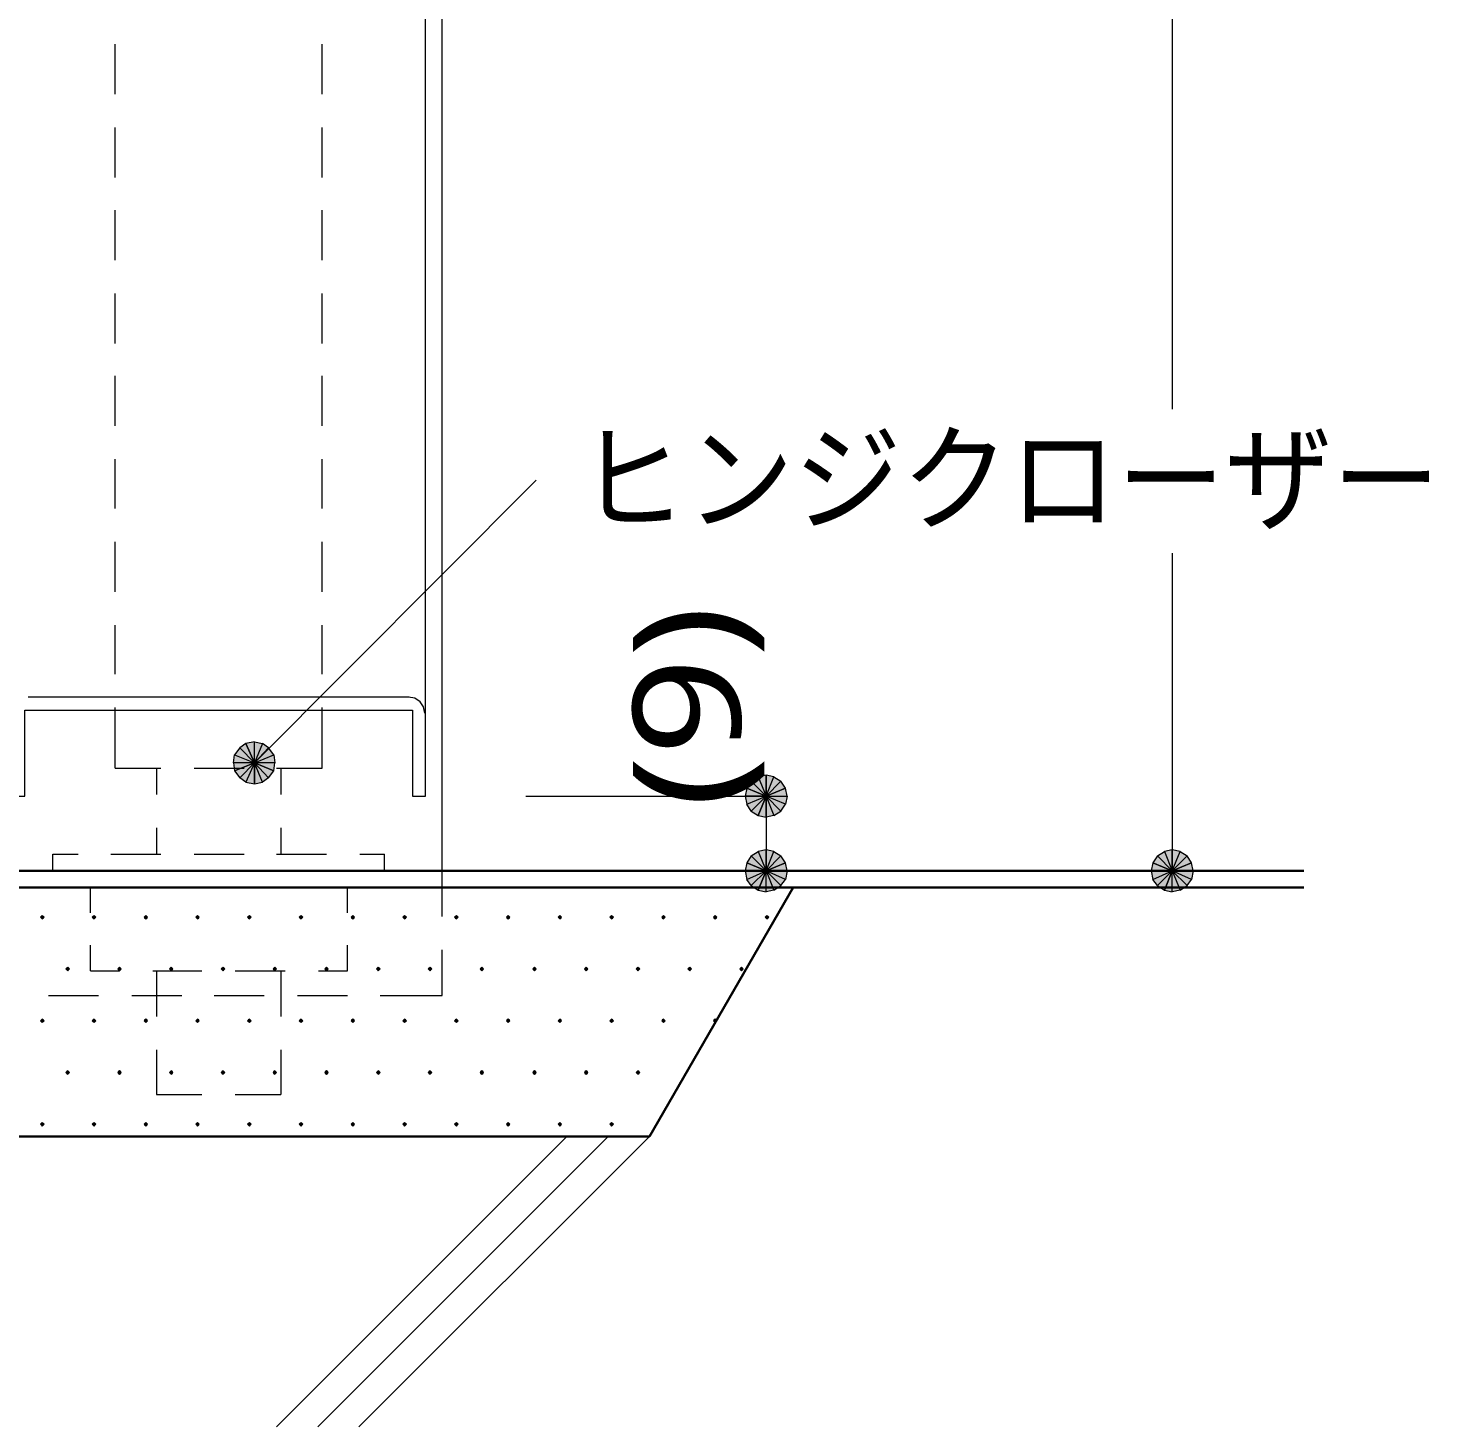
# Model space of a CAD drawing. Header units: millimetres. Extents: x 0 to 420, y 0 to 297.
# Drawn here: x 338.01 to 371.81, y 111.7 to 145.45 of the extents above; entities that cross this region are included whole.
import ezdxf
from ezdxf.enums import TextEntityAlignment as Align

# ---------------------------------------------------------------- set-up
doc = ezdxf.new("R2010")
doc.units = ezdxf.units.MM
doc.styles.add('kst32b', font='NotoSansJP-Variable.ttf')

msp = doc.modelspace()

# ---------------------------------------------------------------- hatches: boundary and pattern name
for points in [[(343.26, 128.185), (343.112, 128.079), (343.471, 127.72), (343.26, 128.185)], [(355.346, 127.106), (355.304, 126.915), (355.812, 126.915), (355.346, 127.106)], [(355.346, 125.307), (355.304, 125.116), (355.812, 125.116), (355.346, 125.307)], [(365.146, 125.307), (365.104, 125.116), (365.612, 125.116), (365.146, 125.307)], [(338.349, 124.037), (338.328, 124.015), (338.307, 123.994), (338.328, 123.973), (338.349, 123.952), (338.37, 123.973), (338.391, 123.994), (338.37, 124.015), (338.349, 124.037)], [(339.598, 124.037), (339.577, 124.015), (339.556, 123.994), (339.577, 123.973), (339.598, 123.952), (339.619, 123.973), (339.64, 123.994), (339.619, 124.015), (339.598, 124.037)], [(340.847, 124.037), (340.826, 124.015), (340.804, 123.994), (340.826, 123.973), (340.847, 123.952), (340.868, 123.973), (340.889, 123.994), (340.868, 124.015), (340.847, 124.037)], [(342.096, 124.037), (342.075, 124.015), (342.053, 123.994), (342.075, 123.973), (342.096, 123.952), (342.117, 123.973), (342.138, 123.994), (342.117, 124.015), (342.096, 124.037)], [(343.345, 124.037), (343.323, 124.015), (343.302, 123.994), (343.323, 123.973), (343.345, 123.952), (343.366, 123.973), (343.387, 123.994), (343.366, 124.015), (343.345, 124.037)], [(344.593, 124.037), (344.572, 124.015), (344.551, 123.994), (344.572, 123.973), (344.593, 123.952), (344.614, 123.973), (344.636, 123.994), (344.614, 124.015), (344.593, 124.037)], [(345.842, 124.037), (345.821, 124.015), (345.8, 123.994), (345.821, 123.973), (345.842, 123.952), (345.863, 123.973), (345.885, 123.994), (345.863, 124.015), (345.842, 124.037)], [(347.091, 124.037), (347.07, 124.015), (347.049, 123.994), (347.07, 123.973), (347.091, 123.952), (347.112, 123.973), (347.133, 123.994), (347.112, 124.015), (347.091, 124.037)], [(348.34, 124.037), (348.319, 124.015), (348.297, 123.994), (348.319, 123.973), (348.34, 123.952), (348.361, 123.973), (348.382, 123.994), (348.361, 124.015), (348.34, 124.037)], [(349.589, 124.037), (349.568, 124.015), (349.546, 123.994), (349.568, 123.973), (349.589, 123.952), (349.61, 123.973), (349.631, 123.994), (349.61, 124.015), (349.589, 124.037)], [(350.837, 124.037), (350.816, 124.015), (350.795, 123.994), (350.816, 123.973), (350.837, 123.952), (350.859, 123.973), (350.88, 123.994), (350.859, 124.015), (350.837, 124.037)], [(352.086, 124.037), (352.065, 124.015), (352.044, 123.994), (352.065, 123.973), (352.086, 123.952), (352.107, 123.973), (352.129, 123.994), (352.107, 124.015), (352.086, 124.037)], [(353.335, 124.037), (353.314, 124.015), (353.293, 123.994), (353.314, 123.973), (353.335, 123.952), (353.356, 123.973), (353.378, 123.994), (353.356, 124.015), (353.335, 124.037)], [(354.584, 124.037), (354.563, 124.015), (354.542, 123.994), (354.563, 123.973), (354.584, 123.952), (354.605, 123.973), (354.626, 123.994), (354.605, 124.015), (354.584, 124.037)], [(355.833, 124.037), (355.812, 124.015), (355.791, 123.994), (355.812, 123.973), (355.833, 123.952), (355.854, 123.973), (355.875, 123.994), (355.854, 124.015), (355.833, 124.037)], [(338.963, 122.788), (338.942, 122.767), (338.921, 122.746), (338.942, 122.724), (338.963, 122.703), (338.984, 122.724), (339.005, 122.746), (338.984, 122.767), (338.963, 122.788)], [(340.212, 122.788), (340.191, 122.767), (340.17, 122.746), (340.191, 122.724), (340.212, 122.703), (340.233, 122.724), (340.254, 122.746), (340.233, 122.767), (340.212, 122.788)], [(341.461, 122.788), (341.439, 122.767), (341.418, 122.746), (341.439, 122.724), (341.461, 122.703), (341.482, 122.724), (341.503, 122.746), (341.482, 122.767), (341.461, 122.788)], [(342.71, 122.788), (342.688, 122.767), (342.667, 122.746), (342.688, 122.724), (342.71, 122.703), (342.731, 122.724), (342.752, 122.746), (342.731, 122.767), (342.71, 122.788)], [(343.958, 122.788), (343.937, 122.767), (343.916, 122.746), (343.937, 122.724), (343.958, 122.703), (343.979, 122.724), (344.001, 122.746), (343.979, 122.767), (343.958, 122.788)], [(345.207, 122.788), (345.186, 122.767), (345.165, 122.746), (345.186, 122.724), (345.207, 122.703), (345.228, 122.724), (345.25, 122.746), (345.228, 122.767), (345.207, 122.788)], [(346.456, 122.788), (346.435, 122.767), (346.414, 122.746), (346.435, 122.724), (346.456, 122.703), (346.477, 122.724), (346.498, 122.746), (346.477, 122.767), (346.456, 122.788)], [(347.705, 122.788), (347.684, 122.767), (347.662, 122.746), (347.684, 122.724), (347.705, 122.703), (347.726, 122.724), (347.747, 122.746), (347.726, 122.767), (347.705, 122.788)], [(348.954, 122.788), (348.932, 122.767), (348.911, 122.746), (348.932, 122.724), (348.954, 122.703), (348.975, 122.724), (348.996, 122.746), (348.975, 122.767), (348.954, 122.788)], [(350.224, 122.788), (350.203, 122.767), (350.181, 122.746), (350.203, 122.724), (350.224, 122.703), (350.245, 122.724), (350.266, 122.746), (350.245, 122.767), (350.224, 122.788)], [(351.472, 122.788), (351.451, 122.767), (351.43, 122.746), (351.451, 122.724), (351.472, 122.703), (351.494, 122.724), (351.515, 122.746), (351.494, 122.767), (351.472, 122.788)], [(352.721, 122.788), (352.7, 122.767), (352.679, 122.746), (352.7, 122.724), (352.721, 122.703), (352.743, 122.724), (352.764, 122.746), (352.743, 122.767), (352.721, 122.788)], [(353.97, 122.788), (353.949, 122.767), (353.928, 122.746), (353.949, 122.724), (353.97, 122.703), (353.991, 122.724), (354.012, 122.746), (353.991, 122.767), (353.97, 122.788)], [(355.219, 122.788), (355.198, 122.767), (355.177, 122.746), (355.198, 122.724), (355.219, 122.703), (355.24, 122.724), (355.261, 122.746), (355.24, 122.767), (355.219, 122.788)], [(338.349, 121.539), (338.328, 121.518), (338.307, 121.497), (338.328, 121.475), (338.349, 121.454), (338.37, 121.475), (338.391, 121.497), (338.37, 121.518), (338.349, 121.539)], [(339.598, 121.539), (339.577, 121.518), (339.556, 121.497), (339.577, 121.475), (339.598, 121.454), (339.619, 121.475), (339.64, 121.497), (339.619, 121.518), (339.598, 121.539)], [(340.847, 121.539), (340.826, 121.518), (340.804, 121.497), (340.826, 121.475), (340.847, 121.454), (340.868, 121.475), (340.889, 121.497), (340.868, 121.518), (340.847, 121.539)], [(342.096, 121.539), (342.075, 121.518), (342.053, 121.497), (342.075, 121.475), (342.096, 121.454), (342.117, 121.475), (342.138, 121.497), (342.117, 121.518), (342.096, 121.539)], [(343.345, 121.539), (343.323, 121.518), (343.302, 121.497), (343.323, 121.475), (343.345, 121.454), (343.366, 121.475), (343.387, 121.497), (343.366, 121.518), (343.345, 121.539)], [(344.593, 121.539), (344.572, 121.518), (344.551, 121.497), (344.572, 121.475), (344.593, 121.454), (344.614, 121.475), (344.636, 121.497), (344.614, 121.518), (344.593, 121.539)], [(345.842, 121.539), (345.821, 121.518), (345.8, 121.497), (345.821, 121.475), (345.842, 121.454), (345.863, 121.475), (345.885, 121.497), (345.863, 121.518), (345.842, 121.539)], [(347.091, 121.539), (347.07, 121.518), (347.049, 121.497), (347.07, 121.475), (347.091, 121.454), (347.112, 121.475), (347.133, 121.497), (347.112, 121.518), (347.091, 121.539)], [(348.34, 121.539), (348.319, 121.518), (348.297, 121.497), (348.319, 121.475), (348.34, 121.454), (348.361, 121.475), (348.382, 121.497), (348.361, 121.518), (348.34, 121.539)], [(349.589, 121.539), (349.568, 121.518), (349.546, 121.497), (349.568, 121.475), (349.589, 121.454), (349.61, 121.475), (349.631, 121.497), (349.61, 121.518), (349.589, 121.539)], [(350.837, 121.539), (350.816, 121.518), (350.795, 121.497), (350.816, 121.475), (350.837, 121.454), (350.859, 121.475), (350.88, 121.497), (350.859, 121.518), (350.837, 121.539)], [(352.086, 121.539), (352.065, 121.518), (352.044, 121.497), (352.065, 121.475), (352.086, 121.454), (352.107, 121.475), (352.129, 121.497), (352.107, 121.518), (352.086, 121.539)], [(353.335, 121.539), (353.314, 121.518), (353.293, 121.497), (353.314, 121.475), (353.335, 121.454), (353.356, 121.475), (353.378, 121.497), (353.356, 121.518), (353.335, 121.539)], [(354.584, 121.539), (354.563, 121.518), (354.542, 121.497), (354.563, 121.475), (354.584, 121.454), (354.605, 121.475), (354.626, 121.497), (354.605, 121.518), (354.584, 121.539)], [(338.963, 120.29), (338.942, 120.269), (338.921, 120.248), (338.942, 120.227), (338.963, 120.205), (338.984, 120.227), (339.005, 120.248), (338.984, 120.269), (338.963, 120.29)], [(340.212, 120.29), (340.191, 120.269), (340.17, 120.248), (340.191, 120.227), (340.212, 120.205), (340.233, 120.227), (340.254, 120.248), (340.233, 120.269), (340.212, 120.29)], [(341.461, 120.29), (341.439, 120.269), (341.418, 120.248), (341.439, 120.227), (341.461, 120.205), (341.482, 120.227), (341.503, 120.248), (341.482, 120.269), (341.461, 120.29)], [(342.71, 120.29), (342.688, 120.269), (342.667, 120.248), (342.688, 120.227), (342.71, 120.205), (342.731, 120.227), (342.752, 120.248), (342.731, 120.269), (342.71, 120.29)], [(343.958, 120.29), (343.937, 120.269), (343.916, 120.248), (343.937, 120.227), (343.958, 120.205), (343.979, 120.227), (344.001, 120.248), (343.979, 120.269), (343.958, 120.29)], [(345.207, 120.29), (345.186, 120.269), (345.165, 120.248), (345.186, 120.227), (345.207, 120.205), (345.228, 120.227), (345.25, 120.248), (345.228, 120.269), (345.207, 120.29)], [(346.456, 120.29), (346.435, 120.269), (346.414, 120.248), (346.435, 120.227), (346.456, 120.205), (346.477, 120.227), (346.498, 120.248), (346.477, 120.269), (346.456, 120.29)], [(347.705, 120.29), (347.684, 120.269), (347.662, 120.248), (347.684, 120.227), (347.705, 120.205), (347.726, 120.227), (347.747, 120.248), (347.726, 120.269), (347.705, 120.29)], [(348.954, 120.29), (348.932, 120.269), (348.911, 120.248), (348.932, 120.227), (348.954, 120.205), (348.975, 120.227), (348.996, 120.248), (348.975, 120.269), (348.954, 120.29)], [(350.224, 120.29), (350.203, 120.269), (350.181, 120.248), (350.203, 120.227), (350.224, 120.205), (350.245, 120.227), (350.266, 120.248), (350.245, 120.269), (350.224, 120.29)], [(351.472, 120.29), (351.451, 120.269), (351.43, 120.248), (351.451, 120.227), (351.472, 120.205), (351.494, 120.227), (351.515, 120.248), (351.494, 120.269), (351.472, 120.29)], [(352.721, 120.29), (352.7, 120.269), (352.679, 120.248), (352.7, 120.227), (352.721, 120.205), (352.743, 120.227), (352.764, 120.248), (352.743, 120.269), (352.721, 120.29)], [(338.349, 119.041), (338.328, 119.02), (338.307, 118.999), (338.328, 118.978), (338.349, 118.957), (338.37, 118.978), (338.391, 118.999), (338.37, 119.02), (338.349, 119.041)], [(339.598, 119.041), (339.577, 119.02), (339.556, 118.999), (339.577, 118.978), (339.598, 118.957), (339.619, 118.978), (339.64, 118.999), (339.619, 119.02), (339.598, 119.041)], [(340.847, 119.041), (340.826, 119.02), (340.804, 118.999), (340.826, 118.978), (340.847, 118.957), (340.868, 118.978), (340.889, 118.999), (340.868, 119.02), (340.847, 119.041)], [(342.096, 119.041), (342.075, 119.02), (342.053, 118.999), (342.075, 118.978), (342.096, 118.957), (342.117, 118.978), (342.138, 118.999), (342.117, 119.02), (342.096, 119.041)], [(343.345, 119.041), (343.323, 119.02), (343.302, 118.999), (343.323, 118.978), (343.345, 118.957), (343.366, 118.978), (343.387, 118.999), (343.366, 119.02), (343.345, 119.041)], [(344.593, 119.041), (344.572, 119.02), (344.551, 118.999), (344.572, 118.978), (344.593, 118.957), (344.614, 118.978), (344.636, 118.999), (344.614, 119.02), (344.593, 119.041)], [(345.842, 119.041), (345.821, 119.02), (345.8, 118.999), (345.821, 118.978), (345.842, 118.957), (345.863, 118.978), (345.885, 118.999), (345.863, 119.02), (345.842, 119.041)], [(347.091, 119.041), (347.07, 119.02), (347.049, 118.999), (347.07, 118.978), (347.091, 118.957), (347.112, 118.978), (347.133, 118.999), (347.112, 119.02), (347.091, 119.041)], [(348.34, 119.041), (348.319, 119.02), (348.297, 118.999), (348.319, 118.978), (348.34, 118.957), (348.361, 118.978), (348.382, 118.999), (348.361, 119.02), (348.34, 119.041)], [(349.589, 119.041), (349.568, 119.02), (349.546, 118.999), (349.568, 118.978), (349.589, 118.957), (349.61, 118.978), (349.631, 118.999), (349.61, 119.02), (349.589, 119.041)], [(350.837, 119.041), (350.816, 119.02), (350.795, 118.999), (350.816, 118.978), (350.837, 118.957), (350.859, 118.978), (350.88, 118.999), (350.859, 119.02), (350.837, 119.041)], [(352.086, 119.041), (352.065, 119.02), (352.044, 118.999), (352.065, 118.978), (352.086, 118.957), (352.107, 118.978), (352.129, 118.999), (352.107, 119.02), (352.086, 119.041)]]:
    msp.add_hatch(color=7).paths.add_polyline_path(points)
h = msp.add_hatch(color=7)
h.paths.add_polyline_path([(343.81, 128.079), (343.662, 128.185), (343.471, 127.72), (343.81, 128.079)])
h.paths.add_polyline_path([(343.662, 128.185), (343.471, 127.72), (343.471, 128.228), (343.662, 128.185)])
h.paths.add_polyline_path([(343.471, 127.72), (343.471, 128.228), (343.26, 128.185), (343.471, 127.72)])
h = msp.add_hatch(color=7)
h.paths.add_polyline_path([(343.112, 128.079), (342.985, 127.91), (343.471, 127.72), (343.112, 128.079)])
h.paths.add_polyline_path([(342.985, 127.91), (343.471, 127.72), (342.963, 127.72), (342.985, 127.91)])
h.paths.add_polyline_path([(343.471, 127.72), (342.963, 127.72), (342.985, 127.529), (343.471, 127.72)])
h = msp.add_hatch(color=7)
h.paths.add_polyline_path([(343.937, 127.529), (343.958, 127.72), (343.471, 127.72), (343.937, 127.529)])
h.paths.add_polyline_path([(343.958, 127.72), (343.471, 127.72), (343.937, 127.91), (343.958, 127.72)])
h.paths.add_polyline_path([(343.471, 127.72), (343.937, 127.91), (343.81, 128.079), (343.471, 127.72)])
h = msp.add_hatch(color=7)
h.paths.add_polyline_path([(342.985, 127.529), (343.112, 127.36), (343.471, 127.72), (342.985, 127.529)])
h.paths.add_polyline_path([(343.112, 127.36), (343.471, 127.72), (343.26, 127.254), (343.112, 127.36)])
h.paths.add_polyline_path([(343.471, 127.72), (343.26, 127.254), (343.471, 127.212), (343.471, 127.72)])
h = msp.add_hatch(color=7)
h.paths.add_polyline_path([(343.471, 127.212), (343.662, 127.254), (343.471, 127.72), (343.471, 127.212)])
h.paths.add_polyline_path([(343.662, 127.254), (343.471, 127.72), (343.81, 127.36), (343.662, 127.254)])
h.paths.add_polyline_path([(343.471, 127.72), (343.81, 127.36), (343.937, 127.529), (343.471, 127.72)])
h = msp.add_hatch(color=7)
h.paths.add_polyline_path([(355.812, 127.423), (355.621, 127.381), (355.812, 126.915), (355.812, 127.423)])
h.paths.add_polyline_path([(355.621, 127.381), (355.812, 126.915), (355.452, 127.275), (355.621, 127.381)])
h.paths.add_polyline_path([(355.812, 126.915), (355.452, 127.275), (355.346, 127.106), (355.812, 126.915)])
h = msp.add_hatch(color=7)
h.paths.add_polyline_path([(356.277, 127.106), (356.171, 127.275), (355.812, 126.915), (356.277, 127.106)])
h.paths.add_polyline_path([(356.171, 127.275), (355.812, 126.915), (356.002, 127.381), (356.171, 127.275)])
h.paths.add_polyline_path([(355.812, 126.915), (356.002, 127.381), (355.812, 127.423), (355.812, 126.915)])
h = msp.add_hatch(color=7)
h.paths.add_polyline_path([(356.171, 126.555), (356.277, 126.725), (355.812, 126.915), (356.171, 126.555)])
h.paths.add_polyline_path([(356.277, 126.725), (355.812, 126.915), (356.32, 126.915), (356.277, 126.725)])
h.paths.add_polyline_path([(355.812, 126.915), (356.32, 126.915), (356.277, 127.106), (355.812, 126.915)])
h = msp.add_hatch(color=7)
h.paths.add_polyline_path([(355.304, 126.915), (355.346, 126.725), (355.812, 126.915), (355.304, 126.915)])
h.paths.add_polyline_path([(355.346, 126.725), (355.812, 126.915), (355.452, 126.555), (355.346, 126.725)])
h.paths.add_polyline_path([(355.812, 126.915), (355.452, 126.555), (355.621, 126.45), (355.812, 126.915)])
h = msp.add_hatch(color=7)
h.paths.add_polyline_path([(355.621, 126.45), (355.812, 126.407), (355.812, 126.915), (355.621, 126.45)])
h.paths.add_polyline_path([(355.812, 126.407), (355.812, 126.915), (356.002, 126.45), (355.812, 126.407)])
h.paths.add_polyline_path([(355.812, 126.915), (356.002, 126.45), (356.171, 126.555), (355.812, 126.915)])
h = msp.add_hatch(color=7)
h.paths.add_polyline_path([(355.812, 125.624), (355.621, 125.582), (355.812, 125.116), (355.812, 125.624)])
h.paths.add_polyline_path([(355.621, 125.582), (355.812, 125.116), (355.452, 125.476), (355.621, 125.582)])
h.paths.add_polyline_path([(355.812, 125.116), (355.452, 125.476), (355.346, 125.307), (355.812, 125.116)])
h = msp.add_hatch(color=7)
h.paths.add_polyline_path([(356.277, 125.307), (356.171, 125.476), (355.812, 125.116), (356.277, 125.307)])
h.paths.add_polyline_path([(356.171, 125.476), (355.812, 125.116), (356.002, 125.582), (356.171, 125.476)])
h.paths.add_polyline_path([(355.812, 125.116), (356.002, 125.582), (355.812, 125.624), (355.812, 125.116)])
h = msp.add_hatch(color=7)
h.paths.add_polyline_path([(365.612, 125.624), (365.421, 125.582), (365.612, 125.116), (365.612, 125.624)])
h.paths.add_polyline_path([(365.421, 125.582), (365.612, 125.116), (365.252, 125.476), (365.421, 125.582)])
h.paths.add_polyline_path([(365.612, 125.116), (365.252, 125.476), (365.146, 125.307), (365.612, 125.116)])
h = msp.add_hatch(color=7)
h.paths.add_polyline_path([(366.077, 125.307), (365.972, 125.476), (365.612, 125.116), (366.077, 125.307)])
h.paths.add_polyline_path([(365.972, 125.476), (365.612, 125.116), (365.802, 125.582), (365.972, 125.476)])
h.paths.add_polyline_path([(365.612, 125.116), (365.802, 125.582), (365.612, 125.624), (365.612, 125.116)])
h = msp.add_hatch(color=7)
h.paths.add_polyline_path([(355.304, 125.116), (355.346, 124.904), (355.812, 125.116), (355.304, 125.116)])
h.paths.add_polyline_path([(355.346, 124.904), (355.812, 125.116), (355.452, 124.756), (355.346, 124.904)])
h.paths.add_polyline_path([(355.812, 125.116), (355.452, 124.756), (355.621, 124.65), (355.812, 125.116)])
h = msp.add_hatch(color=7)
h.paths.add_polyline_path([(355.621, 124.65), (355.812, 124.608), (355.812, 125.116), (355.621, 124.65)])
h.paths.add_polyline_path([(355.812, 124.608), (355.812, 125.116), (356.002, 124.65), (355.812, 124.608)])
h.paths.add_polyline_path([(355.812, 125.116), (356.002, 124.65), (356.171, 124.756), (355.812, 125.116)])
h = msp.add_hatch(color=7)
h.paths.add_polyline_path([(356.171, 124.756), (356.277, 124.904), (355.812, 125.116), (356.171, 124.756)])
h.paths.add_polyline_path([(356.277, 124.904), (355.812, 125.116), (356.32, 125.116), (356.277, 124.904)])
h.paths.add_polyline_path([(355.812, 125.116), (356.32, 125.116), (356.277, 125.307), (355.812, 125.116)])
h = msp.add_hatch(color=7)
h.paths.add_polyline_path([(365.104, 125.116), (365.146, 124.904), (365.612, 125.116), (365.104, 125.116)])
h.paths.add_polyline_path([(365.146, 124.904), (365.612, 125.116), (365.252, 124.756), (365.146, 124.904)])
h.paths.add_polyline_path([(365.612, 125.116), (365.252, 124.756), (365.421, 124.65), (365.612, 125.116)])
h = msp.add_hatch(color=7)
h.paths.add_polyline_path([(365.421, 124.65), (365.612, 124.608), (365.612, 125.116), (365.421, 124.65)])
h.paths.add_polyline_path([(365.612, 124.608), (365.612, 125.116), (365.802, 124.65), (365.612, 124.608)])
h.paths.add_polyline_path([(365.612, 125.116), (365.802, 124.65), (365.972, 124.756), (365.612, 125.116)])
h = msp.add_hatch(color=7)
h.paths.add_polyline_path([(365.972, 124.756), (366.077, 124.904), (365.612, 125.116), (365.972, 124.756)])
h.paths.add_polyline_path([(366.077, 124.904), (365.612, 125.116), (366.12, 125.116), (366.077, 124.904)])
h.paths.add_polyline_path([(365.612, 125.116), (366.12, 125.116), (366.077, 125.307), (365.612, 125.116)])

# ---------------------------------------------------------------- linework, layer by layer
at = {"lineweight": 13}
for points in [[(365.612, 207.222), (365.612, 136.25)], [(347.599, 127.508), (347.599, 169.989)], [(348.001, 125.116), (348.001, 169.989)], [(340.106, 143.849), (340.106, 145.055)], [(345.101, 143.849), (345.101, 145.055)], [(340.106, 141.838), (340.106, 143.044)], [(345.101, 141.838), (345.101, 143.044)], [(340.106, 139.848), (340.106, 141.055)], [(345.101, 139.848), (345.101, 141.055)], [(340.106, 137.837), (340.106, 139.044)], [(345.101, 137.837), (345.101, 139.044)], [(340.106, 135.848), (340.106, 137.054)], [(345.101, 135.848), (345.101, 137.054)], [(340.106, 133.858), (340.106, 135.043)], [(345.101, 133.858), (345.101, 135.043)], [(350.266, 134.535), (343.471, 127.72)], [(340.106, 131.847), (340.106, 133.054)], [(345.101, 131.847), (345.101, 133.054)], [(365.612, 132.779), (365.612, 125.116)], [(340.106, 129.858), (340.106, 131.043)], [(345.101, 129.858), (345.101, 131.043)], [(347.197, 129.307), (338.011, 129.307)], [(347.578, 128.916), (347.547, 129.068), (347.463, 129.192), (347.339, 129.276), (347.186, 129.307)], [(337.608, 126.915), (337.926, 126.915), (337.926, 128.99), (347.281, 128.99), (347.281, 126.915), (347.599, 126.915), (347.599, 128.905)], [(340.106, 127.593), (340.106, 129.053)], [(345.101, 127.593), (345.101, 129.053)], [(340.106, 127.593), (341.207, 127.593)], [(341.101, 127.593), (341.101, 126.958)], [(342.011, 127.593), (343.218, 127.593)], [(344.001, 127.593), (345.101, 127.593)], [(344.106, 127.593), (344.106, 126.958)], [(350.012, 126.915), (355.812, 126.915)], [(355.41, 126.915), (355.812, 126.915)], [(355.812, 126.915), (355.812, 125.116)], [(341.101, 126.153), (341.101, 125.518)], [(344.106, 126.153), (344.106, 125.518)], [(338.603, 125.116), (338.603, 125.518)], [(338.603, 125.518), (339.217, 125.518)], [(340, 125.518), (341.207, 125.518)], [(342.011, 125.518), (343.218, 125.518)], [(344.001, 125.518), (345.207, 125.518)], [(346.012, 125.518), (346.604, 125.518)], [(346.604, 125.116), (346.604, 125.518)], [(348.001, 124.015), (348.001, 125.116)], [(355.812, 125.116), (355.833, 125.116)], [(368.618, 125.116), (368.639, 125.116)], [(339.513, 124.1), (339.513, 124.714)], [(345.715, 124.1), (345.715, 124.714)], [(339.513, 122.703), (339.513, 123.317)], [(345.715, 122.703), (345.715, 123.317)], [(348.001, 122.11), (348.001, 123.211)], [(339.513, 122.703), (340.212, 122.703)], [(341.016, 122.703), (342.202, 122.703)], [(341.101, 122.703), (341.101, 121.602)], [(343.006, 122.703), (344.212, 122.703)], [(344.106, 122.703), (344.106, 121.602)], [(345.017, 122.703), (345.715, 122.703)], [(338.497, 122.11), (339.704, 122.11)], [(340.508, 122.11), (341.715, 122.11)], [(342.498, 122.11), (343.704, 122.11)], [(344.509, 122.11), (345.715, 122.11)], [(346.498, 122.11), (348.001, 122.11)], [(341.101, 120.798), (341.101, 119.719)], [(344.106, 120.798), (344.106, 119.719)], [(341.101, 119.719), (342.202, 119.719)], [(343.006, 119.719), (344.106, 119.719)], [(344.001, 111.696), (351.007, 118.703)], [(344.996, 111.696), (352.002, 118.703)], [(345.99, 111.696), (352.996, 118.703)]]:
    msp.add_lwpolyline(points, dxfattribs=at)
at = {"lineweight": 0}
for points in [[(343.26, 128.185), (343.112, 128.079), (343.471, 127.72)], [(343.471, 127.72), (343.471, 128.228), (343.26, 128.185)], [(343.662, 128.185), (343.471, 127.72), (343.471, 128.228)], [(343.81, 128.079), (343.662, 128.185), (343.471, 127.72)], [(342.985, 127.91), (343.471, 127.72), (342.963, 127.72)], [(343.112, 128.079), (342.985, 127.91), (343.471, 127.72)], [(343.471, 127.72), (343.937, 127.91), (343.81, 128.079)], [(343.958, 127.72), (343.471, 127.72), (343.937, 127.91)], [(343.471, 127.72), (342.963, 127.72), (342.985, 127.529)], [(342.985, 127.529), (343.112, 127.36), (343.471, 127.72)], [(343.112, 127.36), (343.471, 127.72), (343.26, 127.254)], [(343.471, 127.72), (343.26, 127.254), (343.471, 127.212)], [(343.471, 127.212), (343.662, 127.254), (343.471, 127.72)], [(343.662, 127.254), (343.471, 127.72), (343.81, 127.36)], [(343.471, 127.72), (343.81, 127.36), (343.937, 127.529)], [(343.937, 127.529), (343.958, 127.72), (343.471, 127.72)], [(355.346, 127.106), (355.304, 126.915), (355.812, 126.915)], [(355.812, 126.915), (355.452, 127.275), (355.346, 127.106)], [(355.621, 127.381), (355.812, 126.915), (355.452, 127.275)], [(355.812, 127.423), (355.621, 127.381), (355.812, 126.915)], [(355.812, 126.915), (356.002, 127.381), (355.812, 127.423)], [(356.171, 127.275), (355.812, 126.915), (356.002, 127.381)], [(356.277, 127.106), (356.171, 127.275), (355.812, 126.915)], [(355.812, 126.915), (356.32, 126.915), (356.277, 127.106)], [(355.304, 126.915), (355.346, 126.725), (355.812, 126.915)], [(355.346, 126.725), (355.812, 126.915), (355.452, 126.555)], [(355.812, 126.915), (355.452, 126.555), (355.621, 126.45)], [(355.621, 126.45), (355.812, 126.407), (355.812, 126.915)], [(355.812, 126.407), (355.812, 126.915), (356.002, 126.45)], [(355.812, 126.915), (356.002, 126.45), (356.171, 126.555)], [(356.171, 126.555), (356.277, 126.725), (355.812, 126.915)], [(356.277, 126.725), (355.812, 126.915), (356.32, 126.915)], [(355.812, 125.116), (355.452, 125.476), (355.346, 125.307)], [(355.621, 125.582), (355.812, 125.116), (355.452, 125.476)], [(355.812, 125.624), (355.621, 125.582), (355.812, 125.116)], [(355.812, 125.116), (356.002, 125.582), (355.812, 125.624)], [(356.171, 125.476), (355.812, 125.116), (356.002, 125.582)], [(356.277, 125.307), (356.171, 125.476), (355.812, 125.116)], [(365.612, 125.116), (365.252, 125.476), (365.146, 125.307)], [(365.421, 125.582), (365.612, 125.116), (365.252, 125.476)], [(365.612, 125.624), (365.421, 125.582), (365.612, 125.116)], [(365.612, 125.116), (365.802, 125.582), (365.612, 125.624)], [(365.972, 125.476), (365.612, 125.116), (365.802, 125.582)], [(366.077, 125.307), (365.972, 125.476), (365.612, 125.116)], [(355.346, 125.307), (355.304, 125.116), (355.812, 125.116)], [(355.304, 125.116), (355.346, 124.904), (355.812, 125.116)], [(355.346, 124.904), (355.812, 125.116), (355.452, 124.756)], [(355.812, 125.116), (355.452, 124.756), (355.621, 124.65)], [(355.621, 124.65), (355.812, 124.608), (355.812, 125.116)], [(355.812, 125.116), (356.32, 125.116), (356.277, 125.307)], [(355.812, 124.608), (355.812, 125.116), (356.002, 124.65)], [(355.812, 125.116), (356.002, 124.65), (356.171, 124.756)], [(356.171, 124.756), (356.277, 124.904), (355.812, 125.116)], [(356.277, 124.904), (355.812, 125.116), (356.32, 125.116)], [(365.146, 125.307), (365.104, 125.116), (365.612, 125.116)], [(365.104, 125.116), (365.146, 124.904), (365.612, 125.116)], [(365.146, 124.904), (365.612, 125.116), (365.252, 124.756)], [(365.612, 125.116), (365.252, 124.756), (365.421, 124.65)], [(365.421, 124.65), (365.612, 124.608), (365.612, 125.116)], [(365.612, 125.116), (366.12, 125.116), (366.077, 125.307)], [(365.612, 124.608), (365.612, 125.116), (365.802, 124.65)], [(365.612, 125.116), (365.802, 124.65), (365.972, 124.756)], [(365.972, 124.756), (366.077, 124.904), (365.612, 125.116)], [(366.077, 124.904), (365.612, 125.116), (366.12, 125.116)], [(338.349, 124.037), (338.328, 124.015), (338.307, 123.994), (338.328, 123.973), (338.349, 123.952), (338.37, 123.973), (338.391, 123.994), (338.37, 124.015)], [(339.598, 124.037), (339.577, 124.015), (339.556, 123.994), (339.577, 123.973), (339.598, 123.952), (339.619, 123.973), (339.64, 123.994), (339.619, 124.015)], [(340.847, 124.037), (340.826, 124.015), (340.804, 123.994), (340.826, 123.973), (340.847, 123.952), (340.868, 123.973), (340.889, 123.994), (340.868, 124.015)], [(342.096, 124.037), (342.075, 124.015), (342.053, 123.994), (342.075, 123.973), (342.096, 123.952), (342.117, 123.973), (342.138, 123.994), (342.117, 124.015)], [(343.345, 124.037), (343.323, 124.015), (343.302, 123.994), (343.323, 123.973), (343.345, 123.952), (343.366, 123.973), (343.387, 123.994), (343.366, 124.015)], [(344.593, 124.037), (344.572, 124.015), (344.551, 123.994), (344.572, 123.973), (344.593, 123.952), (344.614, 123.973), (344.636, 123.994), (344.614, 124.015)], [(345.842, 124.037), (345.821, 124.015), (345.8, 123.994), (345.821, 123.973), (345.842, 123.952), (345.863, 123.973), (345.885, 123.994), (345.863, 124.015)], [(347.091, 124.037), (347.07, 124.015), (347.049, 123.994), (347.07, 123.973), (347.091, 123.952), (347.112, 123.973), (347.133, 123.994), (347.112, 124.015)], [(348.34, 124.037), (348.319, 124.015), (348.297, 123.994), (348.319, 123.973), (348.34, 123.952), (348.361, 123.973), (348.382, 123.994), (348.361, 124.015)], [(349.589, 124.037), (349.568, 124.015), (349.546, 123.994), (349.568, 123.973), (349.589, 123.952), (349.61, 123.973), (349.631, 123.994), (349.61, 124.015)], [(350.837, 124.037), (350.816, 124.015), (350.795, 123.994), (350.816, 123.973), (350.837, 123.952), (350.859, 123.973), (350.88, 123.994), (350.859, 124.015)], [(352.086, 124.037), (352.065, 124.015), (352.044, 123.994), (352.065, 123.973), (352.086, 123.952), (352.107, 123.973), (352.129, 123.994), (352.107, 124.015)], [(353.335, 124.037), (353.314, 124.015), (353.293, 123.994), (353.314, 123.973), (353.335, 123.952), (353.356, 123.973), (353.378, 123.994), (353.356, 124.015)], [(354.584, 124.037), (354.563, 124.015), (354.542, 123.994), (354.563, 123.973), (354.584, 123.952), (354.605, 123.973), (354.626, 123.994), (354.605, 124.015)], [(355.833, 124.037), (355.812, 124.015), (355.791, 123.994), (355.812, 123.973), (355.833, 123.952), (355.854, 123.973), (355.875, 123.994), (355.854, 124.015)], [(338.963, 122.788), (338.942, 122.767), (338.921, 122.746), (338.942, 122.724), (338.963, 122.703), (338.984, 122.724), (339.005, 122.746), (338.984, 122.767)], [(340.212, 122.788), (340.191, 122.767), (340.17, 122.746), (340.191, 122.724), (340.212, 122.703), (340.233, 122.724), (340.254, 122.746), (340.233, 122.767)], [(341.461, 122.788), (341.439, 122.767), (341.418, 122.746), (341.439, 122.724), (341.461, 122.703), (341.482, 122.724), (341.503, 122.746), (341.482, 122.767)], [(342.71, 122.788), (342.688, 122.767), (342.667, 122.746), (342.688, 122.724), (342.71, 122.703), (342.731, 122.724), (342.752, 122.746), (342.731, 122.767)], [(343.958, 122.788), (343.937, 122.767), (343.916, 122.746), (343.937, 122.724), (343.958, 122.703), (343.979, 122.724), (344.001, 122.746), (343.979, 122.767)], [(345.207, 122.788), (345.186, 122.767), (345.165, 122.746), (345.186, 122.724), (345.207, 122.703), (345.228, 122.724), (345.25, 122.746), (345.228, 122.767)], [(346.456, 122.788), (346.435, 122.767), (346.414, 122.746), (346.435, 122.724), (346.456, 122.703), (346.477, 122.724), (346.498, 122.746), (346.477, 122.767)], [(347.705, 122.788), (347.684, 122.767), (347.662, 122.746), (347.684, 122.724), (347.705, 122.703), (347.726, 122.724), (347.747, 122.746), (347.726, 122.767)], [(348.954, 122.788), (348.932, 122.767), (348.911, 122.746), (348.932, 122.724), (348.954, 122.703), (348.975, 122.724), (348.996, 122.746), (348.975, 122.767)], [(350.224, 122.788), (350.203, 122.767), (350.181, 122.746), (350.203, 122.724), (350.224, 122.703), (350.245, 122.724), (350.266, 122.746), (350.245, 122.767)], [(351.472, 122.788), (351.451, 122.767), (351.43, 122.746), (351.451, 122.724), (351.472, 122.703), (351.494, 122.724), (351.515, 122.746), (351.494, 122.767)], [(352.721, 122.788), (352.7, 122.767), (352.679, 122.746), (352.7, 122.724), (352.721, 122.703), (352.743, 122.724), (352.764, 122.746), (352.743, 122.767)], [(353.97, 122.788), (353.949, 122.767), (353.928, 122.746), (353.949, 122.724), (353.97, 122.703), (353.991, 122.724), (354.012, 122.746), (353.991, 122.767)], [(355.219, 122.788), (355.198, 122.767), (355.177, 122.746), (355.198, 122.724), (355.219, 122.703), (355.24, 122.724), (355.261, 122.746), (355.24, 122.767)], [(338.349, 121.539), (338.328, 121.518), (338.307, 121.497), (338.328, 121.475), (338.349, 121.454), (338.37, 121.475), (338.391, 121.497), (338.37, 121.518)], [(339.598, 121.539), (339.577, 121.518), (339.556, 121.497), (339.577, 121.475), (339.598, 121.454), (339.619, 121.475), (339.64, 121.497), (339.619, 121.518)], [(340.847, 121.539), (340.826, 121.518), (340.804, 121.497), (340.826, 121.475), (340.847, 121.454), (340.868, 121.475), (340.889, 121.497), (340.868, 121.518)], [(342.096, 121.539), (342.075, 121.518), (342.053, 121.497), (342.075, 121.475), (342.096, 121.454), (342.117, 121.475), (342.138, 121.497), (342.117, 121.518)], [(343.345, 121.539), (343.323, 121.518), (343.302, 121.497), (343.323, 121.475), (343.345, 121.454), (343.366, 121.475), (343.387, 121.497), (343.366, 121.518)], [(344.593, 121.539), (344.572, 121.518), (344.551, 121.497), (344.572, 121.475), (344.593, 121.454), (344.614, 121.475), (344.636, 121.497), (344.614, 121.518)], [(345.842, 121.539), (345.821, 121.518), (345.8, 121.497), (345.821, 121.475), (345.842, 121.454), (345.863, 121.475), (345.885, 121.497), (345.863, 121.518)], [(347.091, 121.539), (347.07, 121.518), (347.049, 121.497), (347.07, 121.475), (347.091, 121.454), (347.112, 121.475), (347.133, 121.497), (347.112, 121.518)], [(348.34, 121.539), (348.319, 121.518), (348.297, 121.497), (348.319, 121.475), (348.34, 121.454), (348.361, 121.475), (348.382, 121.497), (348.361, 121.518)], [(349.589, 121.539), (349.568, 121.518), (349.546, 121.497), (349.568, 121.475), (349.589, 121.454), (349.61, 121.475), (349.631, 121.497), (349.61, 121.518)], [(350.837, 121.539), (350.816, 121.518), (350.795, 121.497), (350.816, 121.475), (350.837, 121.454), (350.859, 121.475), (350.88, 121.497), (350.859, 121.518)], [(352.086, 121.539), (352.065, 121.518), (352.044, 121.497), (352.065, 121.475), (352.086, 121.454), (352.107, 121.475), (352.129, 121.497), (352.107, 121.518)], [(353.335, 121.539), (353.314, 121.518), (353.293, 121.497), (353.314, 121.475), (353.335, 121.454), (353.356, 121.475), (353.378, 121.497), (353.356, 121.518)], [(354.584, 121.539), (354.563, 121.518), (354.542, 121.497), (354.563, 121.475), (354.584, 121.454), (354.605, 121.475), (354.626, 121.497), (354.605, 121.518)], [(338.963, 120.29), (338.942, 120.269), (338.921, 120.248), (338.942, 120.227), (338.963, 120.205), (338.984, 120.227), (339.005, 120.248), (338.984, 120.269)], [(340.212, 120.29), (340.191, 120.269), (340.17, 120.248), (340.191, 120.227), (340.212, 120.205), (340.233, 120.227), (340.254, 120.248), (340.233, 120.269)], [(341.461, 120.29), (341.439, 120.269), (341.418, 120.248), (341.439, 120.227), (341.461, 120.205), (341.482, 120.227), (341.503, 120.248), (341.482, 120.269)], [(342.71, 120.29), (342.688, 120.269), (342.667, 120.248), (342.688, 120.227), (342.71, 120.205), (342.731, 120.227), (342.752, 120.248), (342.731, 120.269)], [(343.958, 120.29), (343.937, 120.269), (343.916, 120.248), (343.937, 120.227), (343.958, 120.205), (343.979, 120.227), (344.001, 120.248), (343.979, 120.269)], [(345.207, 120.29), (345.186, 120.269), (345.165, 120.248), (345.186, 120.227), (345.207, 120.205), (345.228, 120.227), (345.25, 120.248), (345.228, 120.269)], [(346.456, 120.29), (346.435, 120.269), (346.414, 120.248), (346.435, 120.227), (346.456, 120.205), (346.477, 120.227), (346.498, 120.248), (346.477, 120.269)], [(347.705, 120.29), (347.684, 120.269), (347.662, 120.248), (347.684, 120.227), (347.705, 120.205), (347.726, 120.227), (347.747, 120.248), (347.726, 120.269)], [(348.954, 120.29), (348.932, 120.269), (348.911, 120.248), (348.932, 120.227), (348.954, 120.205), (348.975, 120.227), (348.996, 120.248), (348.975, 120.269)], [(350.224, 120.29), (350.203, 120.269), (350.181, 120.248), (350.203, 120.227), (350.224, 120.205), (350.245, 120.227), (350.266, 120.248), (350.245, 120.269)], [(351.472, 120.29), (351.451, 120.269), (351.43, 120.248), (351.451, 120.227), (351.472, 120.205), (351.494, 120.227), (351.515, 120.248), (351.494, 120.269)], [(352.721, 120.29), (352.7, 120.269), (352.679, 120.248), (352.7, 120.227), (352.721, 120.205), (352.743, 120.227), (352.764, 120.248), (352.743, 120.269)], [(338.349, 119.041), (338.328, 119.02), (338.307, 118.999), (338.328, 118.978), (338.349, 118.957), (338.37, 118.978), (338.391, 118.999), (338.37, 119.02)], [(339.598, 119.041), (339.577, 119.02), (339.556, 118.999), (339.577, 118.978), (339.598, 118.957), (339.619, 118.978), (339.64, 118.999), (339.619, 119.02)], [(340.847, 119.041), (340.826, 119.02), (340.804, 118.999), (340.826, 118.978), (340.847, 118.957), (340.868, 118.978), (340.889, 118.999), (340.868, 119.02)], [(342.096, 119.041), (342.075, 119.02), (342.053, 118.999), (342.075, 118.978), (342.096, 118.957), (342.117, 118.978), (342.138, 118.999), (342.117, 119.02)], [(343.345, 119.041), (343.323, 119.02), (343.302, 118.999), (343.323, 118.978), (343.345, 118.957), (343.366, 118.978), (343.387, 118.999), (343.366, 119.02)], [(344.593, 119.041), (344.572, 119.02), (344.551, 118.999), (344.572, 118.978), (344.593, 118.957), (344.614, 118.978), (344.636, 118.999), (344.614, 119.02)], [(345.842, 119.041), (345.821, 119.02), (345.8, 118.999), (345.821, 118.978), (345.842, 118.957), (345.863, 118.978), (345.885, 118.999), (345.863, 119.02)], [(347.091, 119.041), (347.07, 119.02), (347.049, 118.999), (347.07, 118.978), (347.091, 118.957), (347.112, 118.978), (347.133, 118.999), (347.112, 119.02)], [(348.34, 119.041), (348.319, 119.02), (348.297, 118.999), (348.319, 118.978), (348.34, 118.957), (348.361, 118.978), (348.382, 118.999), (348.361, 119.02)], [(349.589, 119.041), (349.568, 119.02), (349.546, 118.999), (349.568, 118.978), (349.589, 118.957), (349.61, 118.978), (349.631, 118.999), (349.61, 119.02)], [(350.837, 119.041), (350.816, 119.02), (350.795, 118.999), (350.816, 118.978), (350.837, 118.957), (350.859, 118.978), (350.88, 118.999), (350.859, 119.02)], [(352.086, 119.041), (352.065, 119.02), (352.044, 118.999), (352.065, 118.978), (352.086, 118.957), (352.107, 118.978), (352.129, 118.999), (352.107, 119.02)]]:
    msp.add_lwpolyline(points, close=True, dxfattribs=at)
at = {"lineweight": 30}
for points in [[(308.8, 125.116), (368.787, 125.116)], [(308.8, 124.714), (368.787, 124.714)], [(319.214, 118.703), (352.996, 118.703), (356.468, 124.714)]]:
    msp.add_lwpolyline(points, dxfattribs=at)

# ---------------------------------------------------------------- texts
at = {"style": 'kst32b'}
for s, height, p, p2 in [('ヒンジクローザー', 2.0791, (351.282, 133.54), (372.073, 133.54)), ('(9)', 2.5989, (355.198, 126.64), (355.198, 131.513))]:
    msp.add_text(s, height=height, dxfattribs=at).set_placement(p, p2, align=Align.FIT)

doc.saveas('drawing.dxf')
